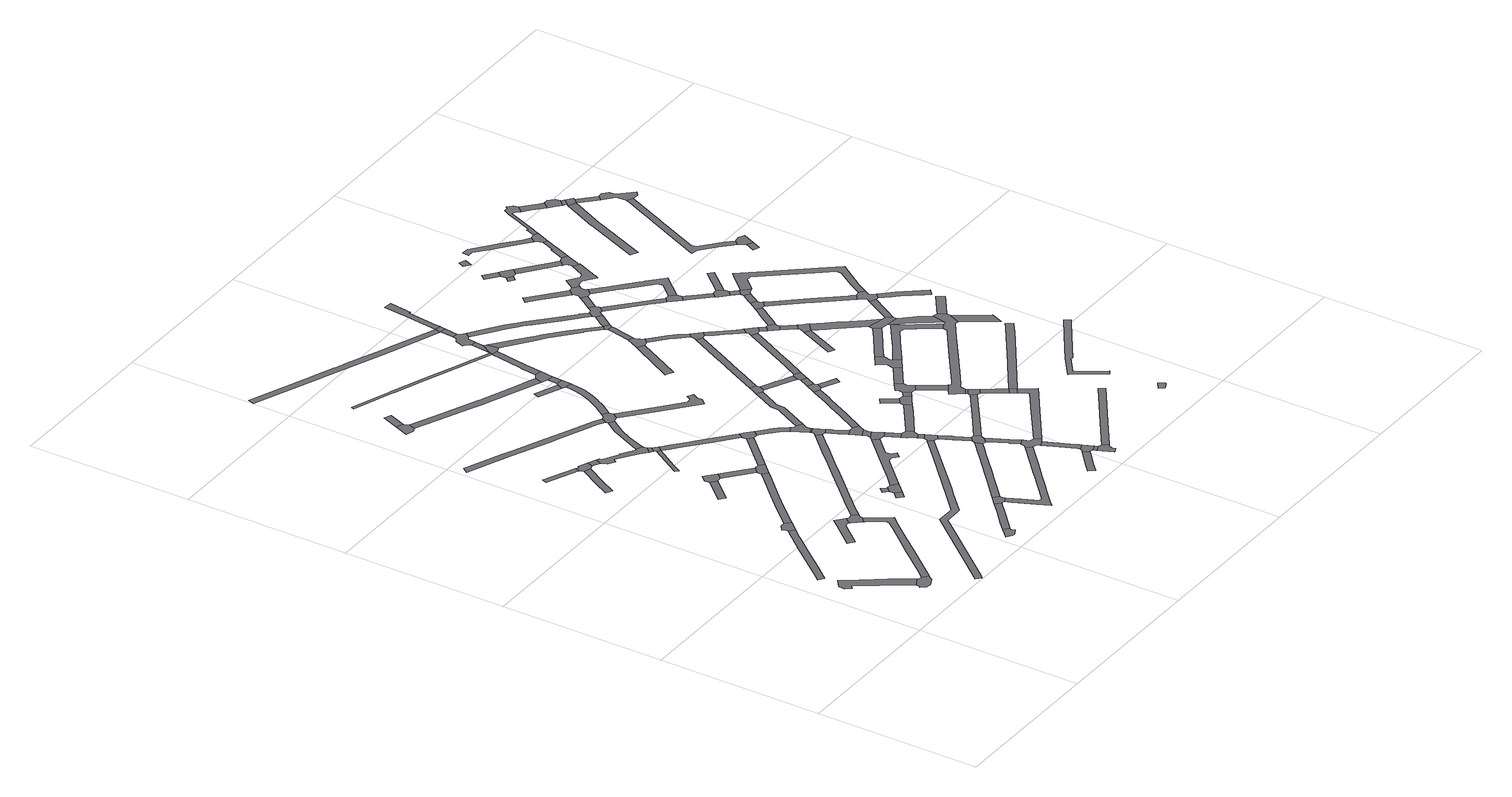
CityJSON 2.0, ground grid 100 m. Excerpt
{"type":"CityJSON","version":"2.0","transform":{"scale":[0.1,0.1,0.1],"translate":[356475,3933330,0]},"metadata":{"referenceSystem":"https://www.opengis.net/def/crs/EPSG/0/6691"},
"CityObjects":{
"road1":{"type":"Road","attributes":{"RoadStructureAttribute.sectionType":"1"},"geometry":[{"type":"MultiSurface","lod":"1","boundaries":[[[0,1,2,3,4,5,6,7,8,9,10,11,12,13,14,15,16,17,18,19,20]]]}]},
"road2":{"type":"Road","geometry":[{"type":"MultiSurface","lod":"1","boundaries":[[[21,10,9,22,23,24,25,26,27,28,29,30]]]}]},
"road3":{"type":"Road","attributes":{"RoadStructureAttribute.sectionType":"1"},"geometry":[{"type":"MultiSurface","lod":"1","boundaries":[[[31,32,33,34,35,36,37,38,39,40,41,42,43,44,45,46,47]]]}]},
"road4":{"type":"Road","attributes":{"RoadStructureAttribute.sectionType":"1"},"geometry":[{"type":"MultiSurface","lod":"1","boundaries":[[[29,48,49,50,51,52,53,54,55,56,57,58,59,60,61,30]]]}]},
"road5":{"type":"Road","geometry":[{"type":"MultiSurface","lod":"1","boundaries":[[[46,62,63,64,65,66,47]]]}]},
"road6":{"type":"Road","attributes":{"RoadStructureAttribute.sectionType":"1"},"geometry":[{"type":"MultiSurface","lod":"1","boundaries":[[[67,68,69,70,71,72,73,74]]]}]},
"road7":{"type":"Road","attributes":{"RoadStructureAttribute.sectionType":"1"},"geometry":[{"type":"MultiSurface","lod":"1","boundaries":[[[75,76,77,78,79,80]]]}]},
"road8":{"type":"Road","attributes":{"RoadStructureAttribute.sectionType":"1"},"geometry":[{"type":"MultiSurface","lod":"1","boundaries":[[[81,82,83,84]]]}]},
"road9":{"type":"Road","geometry":[{"type":"MultiSurface","lod":"1","boundaries":[[[85,74,73,86,54,53,87,88,89]]]}]},
"road10":{"type":"Road","attributes":{"RoadStructureAttribute.sectionType":"1"},"geometry":[{"type":"MultiSurface","lod":"1","boundaries":[[[90,91,92,93,94,95]]]}]},
"road11":{"type":"Road","attributes":{"RoadStructureAttribute.sectionType":"1"},"geometry":[{"type":"MultiSurface","lod":"1","boundaries":[[[96,97,98,99,63,62,100,101,102,103]]]}]},
"road12":{"type":"Road","geometry":[{"type":"MultiSurface","lod":"1","boundaries":[[[104,105,106,107,108,109,110,111]]]}]},
"road13":{"type":"Road","geometry":[{"type":"MultiSurface","lod":"1","boundaries":[[[112,113,114,115,81,84,75,80]]]}]},
"road14":{"type":"Road","attributes":{"RoadStructureAttribute.sectionType":"1"},"geometry":[{"type":"MultiSurface","lod":"1","boundaries":[[[116,117,113,112]]]}]},
"road15":{"type":"Road","attributes":{"RoadStructureAttribute.sectionType":"1"},"geometry":[{"type":"MultiSurface","lod":"1","boundaries":[[[118,119,120,121,90,95]]]}]},
"road16":{"type":"Road","geometry":[{"type":"MultiSurface","lod":"1","boundaries":[[[122,123,124,125,126,127]]]}]},
"road17":{"type":"Road","attributes":{"RoadStructureAttribute.sectionType":"1"},"geometry":[{"type":"MultiSurface","lod":"1","boundaries":[[[128,129,130,131,132,133,134,135,136,137,138,139,140,141,142,143,144,145]]]}]},
"road18":{"type":"Road","attributes":{"RoadStructureAttribute.sectionType":"1"},"geometry":[{"type":"MultiSurface","lod":"1","boundaries":[[[146,147,148,149,150,151,152,153,154,155,156,157,158,159,160,161,162,163]]]}]},
"road19":{"type":"Road","attributes":{"RoadStructureAttribute.sectionType":"1"},"geometry":[{"type":"MultiSurface","lod":"1","boundaries":[[[106,164,165,166,167,168,169,170,107]]]}]},
"road20":{"type":"Road","attributes":{"RoadStructureAttribute.sectionType":"1"},"geometry":[{"type":"MultiSurface","lod":"1","boundaries":[[[123,171,172,124]]]}]},
"road21":{"type":"Road","attributes":{"RoadStructureAttribute.sectionType":"1"},"geometry":[{"type":"MultiSurface","lod":"1","boundaries":[[[119,118,173,174]]]}]},
"road22":{"type":"Road","attributes":{"RoadStructureAttribute.sectionType":"1"},"geometry":[{"type":"MultiSurface","lod":"1","boundaries":[[[175,176,177,178,179,180,181,182,183,184,185,117,116,186,187,188,189,190,191,192]]]}]},
"road23":{"type":"Road","attributes":{"RoadStructureAttribute.sectionType":"1"},"geometry":[{"type":"MultiSurface","lod":"1","boundaries":[[[193,194,195,196,197,198,199,200]]]}]},
"road24":{"type":"Road","attributes":{"RoadStructureAttribute.sectionType":"1"},"geometry":[{"type":"MultiSurface","lod":"1","boundaries":[[[201,202,203,204]]]}]},
"road25":{"type":"Road","geometry":[{"type":"MultiSurface","lod":"1","boundaries":[[[205,206,207,208]]]}]},
"road26":{"type":"Road","geometry":[{"type":"MultiSurface","lod":"1","boundaries":[[[173,96,103,209,210,174]]]}]},
"road27":{"type":"Road","geometry":[{"type":"MultiSurface","lod":"1","boundaries":[[[204,203,211,212,213,205,208]]]}]},
"road28":{"type":"Road","geometry":[{"type":"MultiSurface","lod":"1","boundaries":[[[214,215,175,192]]]}]},
"road29":{"type":"Road","geometry":[{"type":"MultiSurface","lod":"1","boundaries":[[[216,215,214,217,193,200,218]]]}]},
"road30":{"type":"Road","geometry":[{"type":"MultiSurface","lod":"1","boundaries":[[[219,220,221,222,168,167,223]]]}]},
"road31":{"type":"Road","attributes":{"RoadStructureAttribute.sectionType":"1"},"geometry":[{"type":"MultiSurface","lod":"1","boundaries":[[[88,224,225,226,227,228,229,230,231,232,233,234,235,236,237,238,239,89]]]}]},
"road32":{"type":"Road","attributes":{"RoadStructureAttribute.sectionType":"1"},"geometry":[{"type":"MultiSurface","lod":"1","boundaries":[[[176,240,241,242,243,244,245,246,177]]]}]},
"road33":{"type":"Road","attributes":{"RoadStructureAttribute.sectionType":"1"},"geometry":[{"type":"MultiSurface","lod":"1","boundaries":[[[247,248,249,250,210,209]]]}]},
"road34":{"type":"Road","attributes":{"RoadStructureAttribute.sectionType":"1"},"geometry":[{"type":"MultiSurface","lod":"1","boundaries":[[[251,252,253,254,255,256,257,258,259,260,261,218,200]]]}]},
"road35":{"type":"Road","attributes":{"RoadStructureAttribute.sectionType":"1"},"geometry":[{"type":"MultiSurface","lod":"1","boundaries":[[[262,263,264,265,266,267,268,269,270,271,272,273,274,122,127]]]}]},
"road36":{"type":"Road","attributes":{"RoadStructureAttribute.sectionType":"1"},"geometry":[{"type":"MultiSurface","lod":"1","boundaries":[[[275,276,277,278,213,212,279,280,281,282,283,284,285,286,287,288]]]}]},
"road37":{"type":"Road","geometry":[{"type":"MultiSurface","lod":"1","boundaries":[[[244,289,290,291,292,293,294,155,154,245]]]}]},
"road38":{"type":"Road","attributes":{"RoadStructureAttribute.sectionType":"1"},"geometry":[{"type":"MultiSurface","lod":"1","boundaries":[[[295,296,297,298,299,300,301,302,303,304,305,219,223,306,307,308,309,310,311,312,313,314,315,316]]]}]},
"road39":{"type":"Road","geometry":[{"type":"MultiSurface","lod":"1","boundaries":[[[317,318,319,256,255,249,248]]]}]},
"road40":{"type":"Road","attributes":{"RoadStructureAttribute.sectionType":"1"},"geometry":[{"type":"MultiSurface","lod":"1","boundaries":[[[320,321,322,323,324,222,221,325,326,327,328,329,330,331,332]]]}]},
"road41":{"type":"Road","attributes":{"RoadStructureAttribute.sectionType":"1"},"geometry":[{"type":"MultiSurface","lod":"1","boundaries":[[[333,334,335,336,337,338,339,340,341,342,343,344,345,346,347,348]]]}]},
"road42":{"type":"Road","attributes":{"RoadStructureAttribute.sectionType":"1"},"geometry":[{"type":"MultiSurface","lod":"1","boundaries":[[[349,350,351,352,353,354,355,356,357,358,359,360,361,362,363,364,365,366,367]]]}]},
"road43":{"type":"Road","attributes":{"RoadStructureAttribute.sectionType":"1"},"geometry":[{"type":"MultiSurface","lod":"1","boundaries":[[[368,369,370,371,372,373,318,317,374,375,376]]]}]},
"road44":{"type":"Road","attributes":{"RoadStructureAttribute.sectionType":"1"},"geometry":[{"type":"MultiSurface","lod":"1","boundaries":[[[377,378,379,380,381,382,383,384,385,386,387,388,293,292,389,390,391,392,393,394,395,396,397,398,399,400,401,402]]]}]},
"road45":{"type":"Road","attributes":{"RoadStructureAttribute.sectionType":"1"},"geometry":[{"type":"MultiSurface","lod":"1","boundaries":[[[403,404,405,406,407]]]}]},
"road46":{"type":"Road","geometry":[{"type":"MultiSurface","lod":"1","boundaries":[[[408,409,410,411,412,413,414,415,416,291,290]]]}]},
"road47":{"type":"Road","geometry":[{"type":"MultiSurface","lod":"1","boundaries":[[[417,418,419,420,421,422,368,376]]]}]},
"road48":{"type":"Road","geometry":[{"type":"MultiSurface","lod":"1","boundaries":[[[423,424,425,426,232,231,427]]]}]},
"road49":{"type":"Road","attributes":{"RoadStructureAttribute.sectionType":"1"},"geometry":[{"type":"MultiSurface","lod":"1","boundaries":[[[425,424,418,417]]]}]},
"road50":{"type":"Road","attributes":{"RoadStructureAttribute.sectionType":"1"},"geometry":[{"type":"MultiSurface","lod":"1","boundaries":[[[428,429,430,431,432,433,434,423,427]]]}]},
"road51":{"type":"Road","geometry":[{"type":"MultiSurface","lod":"1","boundaries":[[[435,436,437,438,275,288]]]}]},
"road52":{"type":"Road","attributes":{"RoadStructureAttribute.sectionType":"1"},"geometry":[{"type":"MultiSurface","lod":"1","boundaries":[[[439,438,437,440,441,442]]]}]},
"road53":{"type":"Road","geometry":[{"type":"MultiSurface","lod":"1","boundaries":[[[441,443,444,431,430,442]]]}]},
"road54":{"type":"Road","attributes":{"RoadStructureAttribute.sectionType":"1"},"geometry":[{"type":"MultiSurface","lod":"1","boundaries":[[[445,446,436,435,447]]]}]},
"road55":{"type":"Road","geometry":[{"type":"MultiSurface","lod":"1","boundaries":[[[406,402,401,448,449,450,407]]]}]},
"road56":{"type":"Road","geometry":[{"type":"MultiSurface","lod":"1","boundaries":[[[451,452,453,454,455,445,447,456,457,458]]]}]},
"road57":{"type":"Road","attributes":{"RoadStructureAttribute.sectionType":"1"},"geometry":[{"type":"MultiSurface","lod":"1","boundaries":[[[459,451,458,460,461,462]]]}]},
"road58":{"type":"Road","geometry":[{"type":"MultiSurface","lod":"1","boundaries":[[[461,463,128,145,464,465,466,467,462]]]}]},
"road59":{"type":"Road","attributes":{"RoadStructureAttribute.sectionType":"1"},"geometry":[{"type":"MultiSurface","lod":"1","boundaries":[[[468,469,470,471,472,473,474,475]]]}]},
"road60":{"type":"Road","attributes":{"RoadStructureAttribute.sectionType":"1"},"geometry":[{"type":"MultiSurface","lod":"1","boundaries":[[[476,477,478,450,449]]]}]},
"road61":{"type":"Road","geometry":[{"type":"MultiSurface","lod":"1","boundaries":[[[268,267,478,477,479,480]]]}]},
"road62":{"type":"Road","attributes":{"RoadStructureAttribute.sectionType":"1"},"geometry":[{"type":"MultiSurface","lod":"1","boundaries":[[[466,481,482,483,484,485,486,487,488,467]]]}]},
"road63":{"type":"Road","geometry":[{"type":"MultiSurface","lod":"1","boundaries":[[[331,489,490,491,492,484,483,332]]]}]},
"road64":{"type":"Road","attributes":{"RoadStructureAttribute.sectionType":"1"},"geometry":[{"type":"MultiSurface","lod":"1","boundaries":[[[493,494,495,496,421,420,497,498,499,500,501,502]]]}]},
"road65":{"type":"Road","attributes":{"RoadStructureAttribute.sectionType":"1"},"geometry":[{"type":"MultiSurface","lod":"1","boundaries":[[[503,490,489,504,505,506,507,508,509,510]]]}]},
"road66":{"type":"Road","geometry":[{"type":"MultiSurface","lod":"1","boundaries":[[[511,512,510,509,513,295,316,514,515,516,517,518]]]}]},
"road67":{"type":"Road","attributes":{"RoadStructureAttribute.sectionType":"1"},"geometry":[{"type":"MultiSurface","lod":"1","boundaries":[[[479,519,520,521,347,522,523,524,525,480]]]}]},
"road68":{"type":"Road","attributes":{"RoadStructureAttribute.sectionType":"1"},"geometry":[{"type":"MultiSurface","lod":"1","boundaries":[[[526,527,528,529,530,531,516,515,532,533,534]]]}]},
"road69":{"type":"Road","geometry":[{"type":"MultiSurface","lod":"1","boundaries":[[[526,534,535,536,472,471,537,538]]]}]},
"road70":{"type":"Road","attributes":{"RoadStructureAttribute.sectionType":"1"},"geometry":[{"type":"MultiSurface","lod":"1","boundaries":[[[537,539,540,541,542,538]]]}]},
"road71":{"type":"Road","attributes":{"RoadStructureAttribute.sectionType":"1"},"geometry":[{"type":"MultiSurface","lod":"1","boundaries":[[[543,544,545,546,547,548,549,550,551,552,553,554,555,556,557,444,443]]]}]},
"road72":{"type":"Road","geometry":[{"type":"MultiSurface","lod":"1","boundaries":[[[541,540,558,559,560,561,562,563,564]]]}]},
"road73":{"type":"Road","attributes":{"RoadStructureAttribute.sectionType":"1"},"geometry":[{"type":"MultiSurface","lod":"1","boundaries":[[[565,566,455,454,567,568,569]]]}]},
"road74":{"type":"Road","geometry":[{"type":"MultiSurface","lod":"1","boundaries":[[[570,571,572,573,502,501,574]]]}]},
"road75":{"type":"Road","geometry":[{"type":"MultiSurface","lod":"1","boundaries":[[[347,521,575,576,577,348]]]}]},
"road76":{"type":"Road","geometry":[{"type":"MultiSurface","lod":"1","boundaries":[[[577,578,579,580,348]]]}]},
"road77":{"type":"Road","geometry":[{"type":"MultiSurface","lod":"1","boundaries":[[[581,582,583,584,585,579,578,586,587,588,589,590]]]}]},
"road78":{"type":"Road","attributes":{"RoadStructureAttribute.sectionType":"1"},"geometry":[{"type":"MultiSurface","lod":"1","boundaries":[[[591,492,491,592,593,594,595]]]}]},
"road79":{"type":"Road","geometry":[{"type":"MultiSurface","lod":"1","boundaries":[[[596,597,598,599]]]}]},
"road80":{"type":"Road","attributes":{"RoadStructureAttribute.sectionType":"1"},"geometry":[{"type":"MultiSurface","lod":"1","boundaries":[[[600,601,602,603,604,605,606,570,574]]]}]},
"road81":{"type":"Road","attributes":{"RoadStructureAttribute.sectionType":"1"},"geometry":[{"type":"MultiSurface","lod":"1","boundaries":[[[607,581,590,608]]]}]},
"road82":{"type":"Road","geometry":[{"type":"MultiSurface","lod":"1","boundaries":[[[609,550,549,610,611,612]]]}]},
"road83":{"type":"Road","geometry":[{"type":"MultiSurface","lod":"1","boundaries":[[[568,613,614,615,616,617,618,599,598,569]]]}]},
"road84":{"type":"Road","geometry":[{"type":"MultiSurface","lod":"1","boundaries":[[[619,620,367,366,607,608]]]}]},
"road85":{"type":"Road","attributes":{"RoadStructureAttribute.sectionType":"1"},"geometry":[{"type":"MultiSurface","lod":"1","boundaries":[[[621,622,623,624,625,626,627,628]]]}]},
"road86":{"type":"Road","attributes":{"RoadStructureAttribute.sectionType":"1"},"geometry":[{"type":"MultiSurface","lod":"1","boundaries":[[[629,609,612,630]]]}]},
"road87":{"type":"Road","geometry":[{"type":"MultiSurface","lod":"1","boundaries":[[[610,631,632,633,634,611]]]}]},
"road88":{"type":"Road","attributes":{"RoadStructureAttribute.sectionType":"1"},"geometry":[{"type":"MultiSurface","lod":"1","boundaries":[[[615,635,636,616]]]}]},
"road89":{"type":"Road","attributes":{"RoadStructureAttribute.sectionType":"1"},"geometry":[{"type":"MultiSurface","lod":"1","boundaries":[[[517,637,638,639,640,641,642,643,644,645,646,647,518]]]}]},
"road90":{"type":"Road","geometry":[{"type":"MultiSurface","lod":"1","boundaries":[[[648,649,650,603,602,629,630]]]}]},
"road91":{"type":"Road","attributes":{"RoadStructureAttribute.sectionType":"1"},"geometry":[{"type":"MultiSurface","lod":"1","boundaries":[[[651,652,653,654,367,620,655,656,657,658,659,660,661]]]}]},
"road92":{"type":"Road","attributes":{"RoadStructureAttribute.sectionType":"1"},"geometry":[{"type":"MultiSurface","lod":"1","boundaries":[[[662,663,664,665,666,667,668,669,670,671,672,673,576,575,674,675,676,677,678,679,680]]]}]},
"road93":{"type":"Road","attributes":{"RoadStructureAttribute.sectionType":"1"},"geometry":[{"type":"MultiSurface","lod":"1","boundaries":[[[681,682,683,684,685,572,571,686,687,688,689,690,691]]]}]},
"road94":{"type":"Road","geometry":[{"type":"MultiSurface","lod":"1","boundaries":[[[692,693,694,695,696,697,636,635,698,699]]]}]},
"road95":{"type":"Road","attributes":{"RoadStructureAttribute.sectionType":"1"},"geometry":[{"type":"MultiSurface","lod":"1","boundaries":[[[563,700,701,702,703,704,705,564]]]}]},
"road96":{"type":"Road","attributes":{"RoadStructureAttribute.sectionType":"1"},"geometry":[{"type":"MultiSurface","lod":"1","boundaries":[[[698,706,707,708,709,699]]]}]},
"road97":{"type":"Road","geometry":[{"type":"MultiSurface","lod":"1","boundaries":[[[710,711,712,713,714,715,716,628,627,717,718]]]}]},
"road98":{"type":"Road","geometry":[{"type":"MultiSurface","lod":"1","boundaries":[[[719,720,721,722]]]}]},
"road99":{"type":"Road","attributes":{"RoadStructureAttribute.sectionType":"1"},"geometry":[{"type":"MultiSurface","lod":"1","boundaries":[[[723,724,725,726,727,728,729,730,731,732,733,734,735,736,737,738,739,740,741,742,588,587]]]}]},
"road100":{"type":"Road","geometry":[{"type":"MultiSurface","lod":"1","boundaries":[[[721,595,594,743,744,745,722]]]}]},
"road101":{"type":"Road","attributes":{"RoadStructureAttribute.sectionType":"1"},"geometry":[{"type":"MultiSurface","lod":"1","boundaries":[[[744,746,747,748,749,750,745]]]}]},
"road102":{"type":"Road","attributes":{"RoadStructureAttribute.sectionType":"1"},"geometry":[{"type":"MultiSurface","lod":"1","boundaries":[[[694,693,751,752]]]}]},
"road103":{"type":"Road","attributes":{"RoadStructureAttribute.sectionType":"1"},"geometry":[{"type":"MultiSurface","lod":"1","boundaries":[[[753,754,715,714,755,756,757]]]}]},
"road104":{"type":"Road","geometry":[{"type":"MultiSurface","lod":"1","boundaries":[[[749,748,758,642,641]]]}]},
"road105":{"type":"Road","attributes":{"RoadStructureAttribute.sectionType":"1"},"geometry":[{"type":"MultiSurface","lod":"1","boundaries":[[[717,759,760,761,762,763,764,765,766,718]]]}]},
"road106":{"type":"Road","attributes":{"RoadStructureAttribute.sectionType":"1"},"geometry":[{"type":"MultiSurface","lod":"1","boundaries":[[[767,768,769,650,649,770,771,772,773,774]]]}]},
"road107":{"type":"Road","geometry":[{"type":"MultiSurface","lod":"1","boundaries":[[[679,775,753,757,776,777,778,680]]]}]},
"road108":{"type":"Road","geometry":[{"type":"MultiSurface","lod":"1","boundaries":[[[779,780,763,762,781,681,691]]]}]},
"road109":{"type":"Road","attributes":{"RoadStructureAttribute.sectionType":"1"},"geometry":[{"type":"MultiSurface","lod":"1","boundaries":[[[778,782,783,784,785,786,680]]]}]},
"road110":{"type":"Road","geometry":[{"type":"MultiSurface","lod":"1","boundaries":[[[787,788,789,790,752,751,791,792,793,794,795]]]}]},
"road111":{"type":"Road","attributes":{"RoadStructureAttribute.sectionType":"1"},"geometry":[{"type":"MultiSurface","lod":"1","boundaries":[[[796,797,798,799,780,779,800,801,802,803,804]]]}]},
"road112":{"type":"Road","geometry":[{"type":"MultiSurface","lod":"1","boundaries":[[[805,806,807,808,809,810,733,732,784,783,811,812]]]}]},
"road113":{"type":"Road","geometry":[{"type":"MultiSurface","lod":"1","boundaries":[[[773,813,814,815,796,804,816,774]]]}]},
"road114":{"type":"Road","attributes":{"RoadStructureAttribute.sectionType":"1"},"geometry":[{"type":"MultiSurface","lod":"1","boundaries":[[[814,813,817,818]]]}]},
"road115":{"type":"Road","attributes":{"RoadStructureAttribute.sectionType":"1"},"geometry":[{"type":"MultiSurface","lod":"1","boundaries":[[[819,820,821,822,823,824]]]}]},
"road116":{"type":"Road","attributes":{"RoadStructureAttribute.sectionType":"1"},"geometry":[{"type":"MultiSurface","lod":"1","boundaries":[[[825,826,808,807,827]]]}]},
"road117":{"type":"Road","geometry":[{"type":"MultiSurface","lod":"1","boundaries":[[[818,817,828,829,830,831,832]]]}]},
"road118":{"type":"Road","attributes":{"RoadStructureAttribute.sectionType":"1"},"geometry":[{"type":"MultiSurface","lod":"1","boundaries":[[[833,834,835,836,837,838,839,840,841,842,843,844,845,708,707,846,847,720,719,848,849,850,851,852,853,854,855,856]]]}]},
"road119":{"type":"Road","geometry":[{"type":"MultiSurface","lod":"1","boundaries":[[[857,858,859,860,861]]]}]},
"road120":{"type":"Road","attributes":{"RoadStructureAttribute.sectionType":"1"},"geometry":[{"type":"MultiSurface","lod":"1","boundaries":[[[862,863,864,865,866,867,787,795]]]}]},
"road121":{"type":"Road","attributes":{"RoadStructureAttribute.sectionType":"1"},"geometry":[{"type":"MultiSurface","lod":"1","boundaries":[[[868,869,870,871,872,873,805,812]]]}]},
"road122":{"type":"Road","attributes":{"RoadStructureAttribute.sectionType":"1"},"geometry":[{"type":"MultiSurface","lod":"1","boundaries":[[[829,828,874,875,876]]]}]},
"road123":{"type":"Road","geometry":[{"type":"MultiSurface","lod":"1","boundaries":[[[877,878,876,875,879,880,881,882]]]}]},
"road124":{"type":"Road","geometry":[{"type":"MultiSurface","lod":"1","boundaries":[[[883,884,885,886,887,888,889,819,824,890,891,825,827]]]}]},
"road125":{"type":"Road","attributes":{"RoadStructureAttribute.sectionType":"1"},"geometry":[{"type":"MultiSurface","lod":"1","boundaries":[[[892,893,894,895,896,897,898,899,749,641]]]}]},
"road126":{"type":"Road","attributes":{"RoadStructureAttribute.sectionType":"1"},"geometry":[{"type":"MultiSurface","lod":"1","boundaries":[[[900,901,902,903,904,882,881,880,905,906,907,908,909,881,910,911,912,913]]]}]},
"road127":{"type":"Road","geometry":[{"type":"MultiSurface","lod":"1","boundaries":[[[914,915,916,917]]]}]},
"road128":{"type":"Road","attributes":{"RoadStructureAttribute.sectionType":"1"},"geometry":[{"type":"MultiSurface","lod":"1","boundaries":[[[918,919,920,921]]]}]},
"road129":{"type":"Road","attributes":{"RoadStructureAttribute.sectionType":"1"},"geometry":[{"type":"MultiSurface","lod":"1","boundaries":[[[922,923,924,925,832,831,926,927,928,929,930]]]}]},
"road130":{"type":"Road","attributes":{"RoadStructureAttribute.sectionType":"1"},"geometry":[{"type":"MultiSurface","lod":"1","boundaries":[[[931,932,933,934,935,936,840,839,937,938,939,940,941,942,943,793,792]]]}]},
"road131":{"type":"Road","geometry":[{"type":"MultiSurface","lod":"1","boundaries":[[[944,945,946,947,871,870]]]}]},
"road132":{"type":"Road","geometry":[{"type":"MultiSurface","lod":"1","boundaries":[[[948,949,918,921,950,917,916,951]]]}]},
"road133":{"type":"Road","geometry":[{"type":"MultiSurface","lod":"1","boundaries":[[[952,953,954,955]]]}]},
"road134":{"type":"Road","attributes":{"RoadStructureAttribute.sectionType":"1"},"geometry":[{"type":"MultiSurface","lod":"1","boundaries":[[[956,957,958,959,960,947,946,961,962,963,964,965,966,884,883]]]}]},
"road135":{"type":"Road","attributes":{"RoadStructureAttribute.sectionType":"1"},"geometry":[{"type":"MultiSurface","lod":"1","boundaries":[[[967,968,969,970,945,944,971,972,973]]]}]},
"road136":{"type":"Road","geometry":[{"type":"MultiSurface","lod":"1","boundaries":[[[974,975,976,977,930,929,978]]]}]},
"road137":{"type":"Road","attributes":{"RoadStructureAttribute.sectionType":"1"},"geometry":[{"type":"MultiSurface","lod":"1","boundaries":[[[888,979,980,981,982,983,984,985,986,987,988,989,990,991,992,993,994,889]]]}]},
"road138":{"type":"Road","geometry":[{"type":"MultiSurface","lod":"1","boundaries":[[[995,996,997,900,913,865,864,998]]]}]},
"road139":{"type":"Road","attributes":{"RoadStructureAttribute.sectionType":"1"},"geometry":[{"type":"MultiSurface","lod":"1","boundaries":[[[999,1000,1001,1002,1003,1004,1005,1006,1007,1008,1009,1010,1011,1012]]]}]},
"road140":{"type":"Road","attributes":{"RoadStructureAttribute.sectionType":"1"},"geometry":[{"type":"MultiSurface","lod":"1","boundaries":[[[1013,1014,1015,1016,948,951]]]}]},
"road141":{"type":"Road","geometry":[{"type":"MultiSurface","lod":"1","boundaries":[[[1017,973,972,1018,1019,1020,1021]]]}]},
"road142":{"type":"Road","attributes":{"RoadStructureAttribute.sectionType":"1"},"geometry":[{"type":"MultiSurface","lod":"1","boundaries":[[[1022,1023,1024,1025,1026,1027,977,976]]]}]},
"road143":{"type":"Road","attributes":{"RoadStructureAttribute.sectionType":"1"},"geometry":[{"type":"MultiSurface","lod":"1","boundaries":[[[1028,1029,1030,1031,1032,836,835,1033,1034,1035,1036,1037,995,998]]]}]},
"road144":{"type":"Road","attributes":{"RoadStructureAttribute.sectionType":"1"},"geometry":[{"type":"MultiSurface","lod":"1","boundaries":[[[1019,1038,1039,1020]]]}]},
"road145":{"type":"Road","geometry":[{"type":"MultiSurface","lod":"1","boundaries":[[[1038,1025,1024,1040,1041,1042,1039]]]}]},
"road146":{"type":"Road","attributes":{"RoadStructureAttribute.sectionType":"1"},"geometry":[{"type":"MultiSurface","lod":"1","boundaries":[[[1043,1044,1045,1046,1047,1048,1049,1050,1051,1052,1053,974,978]]]}]},
"road147":{"type":"Road","geometry":[{"type":"MultiSurface","lod":"1","boundaries":[[[1014,1054,1055,989,988,1056,1057,1015]]]}]},
"road148":{"type":"Road","attributes":{"RoadStructureAttribute.sectionType":"1"},"geometry":[{"type":"MultiSurface","lod":"1","boundaries":[[[1058,1059,1060,1061,1062,1063,1064,997,996]]]}]},
"road149":{"type":"Road","attributes":{"RoadStructureAttribute.sectionType":"1"},"geometry":[{"type":"MultiSurface","lod":"1","boundaries":[[[1065,1066,1017,1021]]]}]},
"road150":{"type":"Road","attributes":{"RoadStructureAttribute.sectionType":"1"},"geometry":[{"type":"MultiSurface","lod":"1","boundaries":[[[1067,1068,1069,1070,1071,1072,1073,1074,1075,1076,1077,1078]]]}]},
"road151":{"type":"Road","geometry":[{"type":"MultiSurface","lod":"1","boundaries":[[[855,1079,1080,1081,856]]]}]},
"road152":{"type":"Road","attributes":{"RoadStructureAttribute.sectionType":"1"},"geometry":[{"type":"MultiSurface","lod":"1","boundaries":[[[1082,1083,1084,1057,1056,1085,1086,1087]]]}]},
"road153":{"type":"Road","geometry":[{"type":"MultiSurface","lod":"1","boundaries":[[[1048,1047,1088,1089,1062,1061,1090,1091,1092,1093,1094]]]}]},
"road154":{"type":"Road","geometry":[{"type":"MultiSurface","lod":"1","boundaries":[[[1095,834,833,1096,1097,1098]]]}]},
"road155":{"type":"Road","attributes":{"RoadStructureAttribute.sectionType":"1"},"geometry":[{"type":"MultiSurface","lod":"1","boundaries":[[[1041,1099,1100,1101,1102,1103,1104,1105,1106,1094,1093,1107,1108,1109,1110,1111,1112,1113,1042]]]}]},
"road156":{"type":"Road","geometry":[{"type":"MultiSurface","lod":"1","boundaries":[[[1086,1114,1115,1072,1071,1116,1087]]]}]},
"road157":{"type":"Road","attributes":{"RoadStructureAttribute.sectionType":"1"},"geometry":[{"type":"MultiSurface","lod":"1","boundaries":[[[1117,1118,1119,1120,1091,1090,1121,1122,1123,1124]]]}]},
"road158":{"type":"Road","geometry":[{"type":"MultiSurface","lod":"1","boundaries":[[[1125,1126,1127,1128,1129,1130,1131,1132,1133,1115,1114,1134,1135,1136,1137,1138,1139,1140,1141]]]}]},
"road159":{"type":"Road","attributes":{"RoadStructureAttribute.sectionType":"1"},"geometry":[{"type":"MultiSurface","lod":"1","boundaries":[[[1142,1143,1144,1145,1146,1147,1148,1149]]]}]},
"road160":{"type":"Road","attributes":{"RoadStructureAttribute.sectionType":"1"},"geometry":[{"type":"MultiSurface","lod":"1","boundaries":[[[1150,1151,1152,1153]]]}]},
"road161":{"type":"Road","geometry":[{"type":"MultiSurface","lod":"1","boundaries":[[[1154,1155,1156,1157,1158,1150,1153]]]}]},
"road162":{"type":"Road","attributes":{"RoadStructureAttribute.sectionType":"1"},"geometry":[{"type":"MultiSurface","lod":"1","boundaries":[[[1159,1160,1161,1162,1163,1164,1165,1166,1167,1168,1169,1170,1171,1172,1173,1174,1175,1176,1177,1178,1179,1180,1181,1157,1156]]]}]},
"road163":{"type":"Road","attributes":{"RoadStructureAttribute.sectionType":"1"},"geometry":[{"type":"MultiSurface","lod":"1","boundaries":[[[1139,1182,1183,1184,1185,1140]]]}]},
"road164":{"type":"Road","geometry":[{"type":"MultiSurface","lod":"1","boundaries":[[[1184,1183,1186,1187,1188,1189,1190,1191,1192]]]}]},
"road165":{"type":"Road","attributes":{"RoadStructureAttribute.sectionType":"1"},"geometry":[{"type":"MultiSurface","lod":"1","boundaries":[[[1188,1193,1194]]]}]},
"road166":{"type":"Road","attributes":{"RoadStructureAttribute.sectionType":"1"},"geometry":[{"type":"MultiSurface","lod":"1","boundaries":[[[1195,1196,1189,1194]]]}]},
"road167":{"type":"Road","geometry":[{"type":"MultiSurface","lod":"1","boundaries":[[[1197,1198,1199,1200,1196,1195,1142,1149]]]}]},
"road168":{"type":"Road","attributes":{"RoadStructureAttribute.sectionType":"1"},"geometry":[{"type":"MultiSurface","lod":"1","boundaries":[[[1201,1202,1197,1149,1203,1204]]]}]},
"road169":{"type":"Road","geometry":[{"type":"MultiSurface","lod":"1","boundaries":[[[1205,1206,1207,1208,1209,1210,1211,1201,1204,1212,1213,1214,1215,1169,1168,1216]]]}]}
},
"vertices":[
[141,601,0],[137,562,0],[165,533,0],[181,548,0],[267,430,0],[269,428,0],[297,387,0],[325,346,0],[353,304,0],[379,262,0],[431,293,0],[423,306,0],[403,336,0],[379,374,0],[375,379,0],[347,421,0],[318,463,0],[306,479,0],[259,543,0],[229,583,0],[189,638,0],
[439,280,0],[374,239,0],[366,232,0],[391,205,0],[412,201,0],[417,200,0],[472,224,0],[478,239,0],[490,253,0],[459,278,0],
[430,1088,0],[408,1063,0],[405,1059,0],[334,972,0],[178,781,0],[177,781,0],[138,734,0],[168,708,0],[169,709,0],[209,756,0],[224,774,0],[351,930,0],[436,1034,0],[461,1063,0],[463,1066,0],[497,1104,0],[467,1131,0],
[677,478,0],[737,549,0],[839,672,0],[888,730,0],[822,828,0],[794,870,0],[763,844,0],[768,839,0],[830,744,0],[829,722,0],[787,672,0],[699,566,0],[646,503,0],[502,330,0],
[549,1163,0],[519,1190,0],[491,1191,0],[459,1167,0],[468,1155,0],
[688,984,0],[652,941,0],[533,800,0],[568,771,0],[681,906,0],[705,906,0],[711,906,0],[740,940,0],
[384,2373,0],[319,2258,0],[263,2159,0],[300,2139,0],[356,2238,0],[424,2358,0],
[387,2429,0],[194,2513,0],[182,2486,0],[375,2402,0],
[751,930,0],[718,897,0],[798,891,0],[811,906,0],[781,933,0],
[655,1752,0],[591,1681,0],[536,1621,0],[570,1590,0],[611,1636,0],[690,1723,0],
[877,1565,0],[865,1553,0],[720,1404,0],[621,1304,0],[650,1276,0],[738,1365,0],[894,1525,0],[906,1537,0],
[1130,118,0],[1121,132,0],[1128,150,0],[1101,179,0],[1075,153,0],[1045,124,0],[1076,98,0],[1096,97,0],
[453,2368,0],[469,2405,0],[411,2430,0],[407,2420,0],
[502,2346,0],[518,2383,0],
[720,1726,0],[749,1760,0],[682,1816,0],[653,1782,0],
[277,3414,0],[264,3445,0],[222,3461,0],[189,3376,0],[231,3360,0],[261,3372,0],
[1634,998,0],[1524,895,0],[1219,610,0],[1118,516,0],[1107,515,0],[1001,514,0],[951,453,0],[599,30,0],[630,5,0],[650,29,0],[989,436,0],[1020,474,0],[1119,476,0],[1134,476,0],[1261,594,0],[1302,632,0],[1626,944,0],[1657,974,0],
[39,2898,0],[274,2800,0],[305,2787,0],[534,2690,0],[604,2661,0],[718,2612,0],[760,2596,0],[824,2569,0],[865,2546,0],[885,2581,0],[841,2605,0],[775,2633,0],[734,2649,0],[610,2702,0],[550,2727,0],[353,2810,0],[291,2836,0],[64,2932,0],
[1150,169,0],[1265,274,0],[1284,291,0],[1323,326,0],[1293,354,0],[1233,299,0],[1150,224,0],
[305,3548,0],[264,3566,0],
[876,1595,0],[908,1625,0],
[767,2222,0],[766,2243,0],[724,2264,0],[720,2256,0],[637,2310,0],[632,2303,0],[624,2309,0],[586,2332,0],[562,2347,0],[533,2365,0],[537,2375,0],[515,2309,0],[558,2285,0],[571,2307,0],[608,2284,0],[692,2223,0],[693,2223,0],[737,2186,0],
[766,2157,0],[681,2024,0],[645,1968,0],[663,1951,0],[690,1994,0],[720,2042,0],[737,2069,0],[785,2145,0],
[1061,829,0],[1093,798,0],[1127,833,0],[1095,864,0],
[1122,923,0],[1096,951,0],[1068,922,0],[1095,894,0],
[966,1599,0],[938,1626,0],
[1153,859,0],[1185,892,0],[1152,923,0],
[755,2171,0],[780,2202,0],
[795,2186,0],[768,2161,0],[809,2173,0],
[1377,338,0],[1370,353,0],[1371,371,0],[1344,400,0],[1341,322,0],
[862,963,0],[904,1007,0],[952,1057,0],[1107,1217,0],[1183,1296,0],[1268,1383,0],[1335,1453,0],[1387,1506,0],[1358,1534,0],[1306,1481,0],[1239,1411,0],[1154,1323,0],[1078,1245,0],[897,1057,0],[886,1046,0],[832,990,0],
[771,2268,0],[804,2356,0],[841,2424,0],[873,2471,0],[899,2509,0],[867,2530,0],[815,2455,0],
[1153,1789,0],[1160,1796,0],[1130,1822,0],[1104,1795,0],
[807,2125,0],[867,2074,0],[881,2063,0],[1003,1958,0],[1128,1852,0],[1154,1883,0],[1028,1989,0],[943,2062,0],[848,2143,0],[847,2142,0],[838,2150,0],
[455,3288,0],[587,3230,0],[665,3196,0],[687,3188,0],[922,3093,0],[1018,3054,0],[1037,3100,0],[980,3123,0],[920,3146,0],[696,3233,0],[683,3238,0],[577,3284,0],[420,3352,0],
[1485,1256,0],[1327,1098,0],[1282,1053,0],[1216,986,0],[1345,1052,0],[1360,1066,0],[1390,1067,0],[1405,1051,0],[1417,1039,0],[1428,1051,0],[1445,1068,0],[1418,1095,0],[1417,1125,0],[1517,1225,0],
[904,2516,0],[933,2520,0],[958,2558,0],[955,2583,0],[920,2607,0],[902,2581,0],
[1862,523,0],[1746,418,0],[1671,349,0],[1660,340,0],[1641,322,0],[1592,278,0],[1536,227,0],[1472,168,0],[1452,169,0],[1410,262,0],[1394,298,0],[1357,283,0],[1413,158,0],[1443,88,0],[1470,112,0],[1563,197,0],[1580,213,0],[1660,285,0],[1668,293,0],[1688,310,0],[1773,388,0],[1889,494,0],
[1190,1797,0],[1217,1828,0],[1171,1868,0],
[1664,692,0],[1656,684,0],[1515,555,0],[1469,514,0],[1354,409,0],[1420,414,0],[1511,497,0],[1541,525,0],[1664,637,0],[1683,655,0],[1740,706,0],[1770,734,0],[1760,778,0],
[976,3500,0],[901,3529,0],[761,3584,0],[708,3605,0],[499,3682,0],[496,3683,0],[425,3709,0],[260,3769,0],[254,3752,0],[491,3665,0],[503,3660,0],[701,3587,0],[758,3565,0],[893,3512,0],[1115,3427,0],[1123,3443,0],
[866,3933,0],[829,3948,0],[706,3997,0],[705,3997,0],[622,4031,0],[565,4053,0],[544,4062,0],[416,4112,0],[414,4113,0],[395,4121,0],[21,4269,0],[9,4231,0],[424,4066,0],[432,4063,0],[553,4015,0],[821,3908,0],[852,3896,0],[1152,3784,0],[1165,3818,0],
[1355,1687,0],[1353,1692,0],[1315,1741,0],[1295,1759,0],[1281,1771,0],[1272,1779,0],[1209,1781,0],[1285,1714,0],[1320,1669,0],
[1052,2909,0],[1048,2879,0],[1042,2851,0],[1035,2823,0],[1027,2796,0],[1017,2770,0],[1005,2743,0],[997,2727,0],[994,2722,0],[992,2718,0],[976,2690,0],[967,2675,0],[1002,2651,0],[1008,2661,0],[1028,2697,0],[1032,2705,0],[1042,2725,0],[1055,2753,0],[1066,2782,0],[1072,2803,0],[1075,2812,0],[1083,2842,0],[1088,2874,0],[1092,2904,0],[1092,2909,0],[1054,2918,0],
[999,2983,0],[902,3024,0],[887,2987,0],[1028,2929,0],[1043,2966,0],
[1111,2369,0],[1306,2203,0],[1336,2237,0],[1336,2267,0],[1356,2301,0],[1321,2320,0],[1304,2292,0],[1275,2289,0],[1147,2397,0],
[1369,1573,0],[1404,1591,0],[1405,1622,0],[1420,1652,0],[1384,1670,0],[1364,1670,0],
[1440,1520,0],[1409,1582,0],[1374,1564,0],[1371,1547,0],[1407,1503,0],
[1438,1439,0],[1451,1413,0],[1464,1387,0],[1500,1405,0],[1488,1428,0],[1459,1483,0],[1451,1498,0],
[1546,1218,0],[1584,1237,0],[1553,1299,0],[1500,1272,0],
[1507,1301,0],[1544,1316,0],[1545,1346,0],[1496,1322,0],
[1565,1386,0],[1530,1404,0],
[1626,1156,0],[1605,1196,0],[1589,1137,0],
[1095,2936,0],[1097,2972,0],[1055,2974,0],
[1665,1077,0],[1669,1091,0],[1673,1106,0],[1680,1111,0],[1654,1148,0],[1604,1108,0],[1606,1109,0],[1631,1060,0],
[1669,1070,0],[1637,1049,0],[1648,1027,0],[1680,1048,0],
[1644,1007,0],[1668,969,0],[1672,966,0],[1681,962,0],[1712,985,0],
[1917,129,0],[1919,130,0],[2000,198,0],[2016,212,0],[1989,243,0],[1890,157,0],[1841,114,0],[1870,81,0],
[1099,3029,0],[1100,3033,0],[1057,3038,0],
[1109,3114,0],[1068,3119,0],
[1719,888,0],[1718,887,0],[1763,796,0],[1793,822,0],[1793,823,0],[1752,905,0],[1747,915,0],[1747,916,0],
[1795,732,0],[1823,763,0],[1832,783,0],[1810,817,0],
[1506,1955,0],[1472,1889,0],[1468,1836,0],[1425,1751,0],[1468,1746,0],[1508,1825,0],[1511,1878,0],[1523,1901,0],[1576,2005,0],[1540,2023,0],
[1883,643,0],[1827,668,0],[1829,669,0],[1853,621,0],[1855,616,0],[1854,615,0],[1880,564,0],[1914,581,0],
[1933,540,0],[1918,574,0],[1875,535,0],[1916,485,0],[1925,465,0],[1960,481,0],[1986,499,0],[1961,534,0],
[1119,3195,0],[1123,3225,0],[1154,3419,0],[1083,3230,0],[1081,3220,0],[1077,3200,0],[1074,3172,0],
[2046,285,0],[2041,298,0],[2022,344,0],[2020,343,0],[2019,347,0],[1984,429,0],[1954,402,0],[2005,281,0],[2009,270,0],
[2009,269,0],[2000,252,0],[2036,206,0],[2073,222,0],
[2042,190,0],[2044,187,0],[2081,202,0],[2080,205,0],
[1630,1508,0],[1663,1569,0],[1675,1593,0],[1716,1670,0],[1717,1672,0],[1748,1734,0],[1762,1760,0],[1726,1778,0],[1718,1763,0],[1687,1702,0],[1686,1700,0],[1680,1688,0],[1676,1680,0],[1640,1613,0],[1595,1527,0],
[2080,97,0],[2082,98,0],[2116,112,0],[2109,130,0],[2116,154,0],[2128,162,0],[2105,195,0],
[1819,1263,0],[1670,1159,0],[1840,1222,0],[1899,1264,0],[1874,1301,0],
[1613,2048,0],[1608,2067,0],[1572,2085,0],[1556,2054,0],[1595,2012,0],
[1191,3434,0],[1179,3503,0],[1166,3516,0],
[1172,3567,0],[1137,3571,0],[1134,3548,0],
[1151,3697,0],[1148,3676,0],[1123,3660,0],[1102,3604,0],[1121,3597,0],[1179,3620,0],[1195,3627,0],[1217,3660,0],[1193,3677,0],[1186,3693,0],
[1987,942,0],[1889,823,0],[2006,907,0],[2171,1026,0],[2149,1056,0],
[1855,1442,0],[1818,1416,0],[1879,1331,0],[1916,1357,0],
[1679,1970,0],[1692,1964,0],[1782,1919,0],[1800,1955,0],[1710,2000,0],[1702,2004,0],[1680,2015,0],
[1160,3781,0],[1197,3778,0],
[1757,1840,0],[1782,1766,0],[1798,1801,0],[1793,1822,0],
[1900,1264,0],[1934,1289,0],[1971,1314,0],[1946,1351,0],[1941,1352,0],[1916,1356,0],
[1201,3809,0],[1201,3813,0],
[1491,2631,0],[1465,2582,0],[1441,2537,0],[1454,2530,0],[1485,2513,0],[1534,2605,0],[1634,2792,0],[1590,2816,0],
[1788,1901,0],[1824,1883,0],
[1885,1717,0],[1904,1750,0],[1844,1779,0],[1824,1789,0],
[2003,1337,0],[1976,1373,0],
[2043,539,0],[2275,699,0],[2354,754,0],[2400,786,0],[2338,879,0],[2305,857,0],[2334,813,0],[2331,796,0],[2282,761,0],[2224,720,0],[2050,597,0],
[1830,1895,0],[1854,1943,0],[1818,1961,0],
[1206,4166,0],[1193,4054,0],[1192,4045,0],[1175,3903,0],[1205,3842,0],[1227,4029,0],[1238,4023,0],[1239,4030,0],[1240,4040,0],[1241,4053,0],[1254,4160,0],
[1627,3129,0],[1593,3163,0],[1578,3177,0],[1527,3223,0],[1488,3259,0],[1477,3268,0],[1433,3303,0],[1390,3336,0],[1375,3348,0],[1287,3420,0],[1240,3457,0],[1188,3496,0],[1351,3316,0],[1426,3260,0],[1429,3258,0],[1565,3134,0],[1569,3139,0],[1650,3059,0],[1674,3082,0],
[1828,2590,0],[1741,2419,0],[1693,2323,0],[1683,2305,0],[1655,2250,0],[1682,2214,0],[1692,2232,0],[1728,2304,0],[1776,2399,0],[1841,2527,0],[1864,2572,0],
[2048,1391,0],[2054,1421,0],[2027,1460,0],[1972,1421,0],[1982,1403,0],[1977,1374,0],[2032,1331,0],[2071,1357,0],
[2316,291,0],[2459,391,0],[2598,486,0],[2576,520,0],[2436,423,0],[2293,324,0],
[2092,1242,0],[2131,1184,0],[2170,1211,0],[2127,1274,0],
[1668,2842,0],[1672,2847,0],[1671,2848,0],[1662,2876,0],[1664,2885,0],[1630,2893,0],[1612,2857,0],[1664,2798,0],[1687,2825,0],
[2184,1108,0],[2150,1085,0],[2156,1076,0],[2190,1099,0],
[1311,3547,0],[1373,3503,0],[1376,3501,0],[1426,3460,0],[1443,3445,0],[1481,3409,0],[1601,3299,0],[1668,3237,0],[1694,3213,0],[1725,3185,0],[1747,3218,0],[1710,3255,0],[1706,3258,0],[1509,3442,0],[1495,3455,0],[1459,3485,0],[1443,3498,0],[1400,3532,0],[1336,3578,0],[1334,3579,0],
[2173,1027,0],[2193,1023,0],[2226,1046,0],
[2244,948,0],[2251,936,0],[2280,894,0],[2313,917,0],[2273,976,0],
[2185,1512,0],[2158,1551,0],
[1662,3043,0],[1659,3021,0],[1692,3010,0],[1693,3015,0],[1695,3037,0],
[2292,876,0],
[1756,2719,0],[1764,2713,0],[1784,2689,0],[1836,2631,0],[1861,2653,0],[1819,2701,0],[1785,2740,0],[1690,2823,0],
[1956,2232,0],[1921,2164,0],[1888,2098,0],[1908,2048,0],[1957,2146,0],[1998,2226,0],[2060,2348,0],[2024,2367,0],
[1655,3053,0],[1696,3044,0],[1702,3053,0],[1707,3060,0],
[1884,2575,0],[1910,2598,0],[1838,2611,0],
[1711,3066,0],[1764,3143,0],[1731,3166,0],[1693,3111,0],[1684,3097,0],
[2200,1695,0],[2153,1663,0],[2132,1649,0],[2166,1599,0],[2251,1559,0],[2252,1559,0],[2225,1597,0],[2218,1608,0],[2226,1657,0],
[2055,2432,0],[2048,2441,0],[2011,2482,0],[1931,2573,0],[1919,2535,0],[1955,2494,0],[1955,2493,0],[1985,2458,0],[2032,2406,0],
[1826,3197,0],[1825,3208,0],[1823,3227,0],[1789,3250,0],[1774,3229,0],[1769,3221,0],[1788,3178,0],[1800,3168,0],
[2080,2351,0],[2111,2377,0],[2059,2437,0],[2034,2386,0],
[2109,2317,0],[2139,2344,0],
[1883,3427,0],[1699,3583,0],[1683,3597,0],[1654,3562,0],[1698,3525,0],[1854,3393,0],
[1849,3338,0],[1823,3298,0],[1883,3315,0],
[2152,2267,0],[2186,2290,0],[2184,2310,0],[2193,2322,0],[2160,2345,0],
[2772,1607,0],[2743,1648,0],[2714,1655,0],[2697,1570,0],[2695,1567,0],[2686,1562,0],[2680,1563,0],[2639,1544,0],[2634,1514,0],[2626,1509,0],[2418,1362,0],[2210,1215,0],[2181,1195,0],[2097,1161,0],[2119,1128,0],[2191,1145,0],[2206,1156,0],[2207,1156,0],[2270,1199,0],[2446,1325,0],[2599,1434,0],[2715,1516,0],[2737,1510,0],[2769,1581,0],
[2752,253,0],[2774,221,0],[2811,239,0],[2816,249,0],[2794,282,0],
[2310,1715,0],[2346,1740,0],[2466,1823,0],[2434,1858,0],[2359,1806,0],[2256,1734,0],
[2001,2989,0],[2041,2953,0],[2065,2928,0],[2093,2954,0],[2059,2988,0],[2003,3038,0],
[2212,2198,0],[2216,2193,0],[2247,2219,0],
[2281,2180,0],[2273,2189,0],[2217,2178,0],[2202,2145,0],[2239,2128,0],[2289,2170,0],
[1913,3318,0],[1943,3352,0],[1940,3355,0],[1937,3357,0],[1933,3387,0],[1947,3407,0],[1912,3431,0],[1859,3388,0],[1863,3358,0],
[2643,1087,0],[2819,1206,0],[2838,1220,0],[2884,1252,0],[2858,1289,0],[2830,1270,0],[2742,1210,0],[2612,1121,0],
[2543,1864,0],[2485,1933,0],[2402,2034,0],[2386,2053,0],[2344,2104,0],[2106,1930,0],[2115,1925,0],[2141,1911,0],[2164,1962,0],[2164,1963,0],[2292,2063,0],[2307,2045,0],[2386,1950,0],[2438,1888,0],
[1783,3753,0],[1814,3728,0],[1839,3758,0],[1807,3783,0],
[1831,3849,0],[1757,3907,0],[1729,3872,0],[1803,3813,0],
[2238,2460,0],[2225,2442,0],[2205,2412,0],[2173,2364,0],[2206,2342,0],[2250,2407,0],[2271,2438,0],[2291,2468,0],[2258,2490,0],
[2319,1605,0],[2340,1620,0],[2487,1721,0],[2517,1716,0],[2558,1658,0],[2638,1545,0],[2657,1597,0],[2592,1688,0],[2540,1760,0],[2516,1796,0],[2414,1725,0],[2340,1673,0],[2334,1668,0],
[2126,2864,0],[2154,2891,0],[2153,2921,0],[2123,2954,0],
[1897,3797,0],[1847,3836,0],[1806,3789,0],[1868,3762,0],
[1796,4074,0],[1781,4038,0],[1818,4010,0],[1836,4058,0],
[2017,3225,0],[2069,3178,0],[2098,3152,0],[2194,3066,0],[2196,3036,0],[2273,3055,0],[2180,3139,0],[2166,3151,0],[2154,3162,0],[2099,3212,0],[2022,3280,0],
[2248,2794,0],[2234,2809,0],[2193,2851,0],[2171,2874,0],[2137,2853,0],[2245,2741,0],[2273,2769,0],
[2342,2495,0],[2332,2506,0],[2331,2526,0],[2298,2549,0],[2311,2469,0],
[1955,3418,0],[1994,3425,0],[1999,3421,0],[2034,3396,0],[2071,3370,0],[2082,3395,0],[2083,3397,0],[2099,3436,0],[2137,3525,0],[2132,3529,0],[2094,3546,0],[2055,3461,0],[2041,3457,0],[2025,3454,0],[1959,3500,0],[1952,3490,0],
[2591,1807,0],[2588,1827,0],[2563,1864,0],[2507,1816,0],
[3056,1047,0],[2820,888,0],[2738,834,0],[2607,733,0],[2610,729,0],[2729,546,0],[2755,562,0],[2648,725,0],[2647,726,0],[2754,809,0],[2760,800,0],[2846,858,0],[3052,996,0],[3078,1013,0],
[2057,3614,0],[2078,3597,0],[2106,3633,0],[2062,3667,0],
[2306,2771,0],[2259,2725,0],[2304,2680,0],[2332,2708,0],[2333,2741,0],
[2346,2549,0],[2359,2568,0],[2378,2596,0],[2345,2619,0],[2326,2591,0],[2311,2569,0],
[2551,1764,0],[2586,1722,0],[2603,1698,0],[2664,1617,0],[2684,1589,0],[2689,1688,0],[2664,1722,0],[2652,1733,0],[2648,1738,0],[2612,1781,0],
[2344,2639,0],[2372,2667,0],
[2387,2610,0],[2423,2620,0],[2378,2661,0],
[2326,2452,0],[2456,2301,0],[2487,2264,0],[2612,2118,0],[2637,2089,0],[2668,2115,0],[2651,2135,0],[2642,2145,0],[2509,2300,0],[2486,2327,0],[2357,2478,0],
[2092,3586,0],[2100,3558,0],[2172,3625,0],[2135,3641,0],
[2626,1893,0],[2642,1920,0],[2687,1997,0],[2690,2002,0],[2655,2023,0],[2615,1952,0],[2592,1913,0],
[2455,2877,0],[2425,2903,0],
[1924,4072,0],[1997,4012,0],[2090,3936,0],[2165,3874,0],[2192,3853,0],[2218,3886,0],[2180,3915,0],[2095,3985,0],[2024,4042,0],[1939,4111,0],[1893,4113,0],[1891,4073,0],
[2864,1321,0],[2894,1393,0],[2834,1483,0],
[2181,3725,0],[2174,3731,0],[2153,3682,0],[2188,3664,0],[2243,3798,0],[2215,3810,0],
[2663,2059,0],[2665,2039,0],[2710,2004,0],[2740,2031,0],[2712,2063,0],[2732,2098,0],[2698,2118,0],
[2839,1717,0],[2878,1681,0],[2918,1709,0],[2888,1752,0],
[2488,2690,0],[2519,2690,0],[2622,2564,0],[2653,2527,0],[2738,2423,0],[2814,2331,0],[2814,2300,0],[2743,2195,0],[2770,2163,0],[2879,2323,0],[2793,2428,0],[2687,2556,0],[2637,2617,0],[2497,2787,0],[2461,2752,0],
[2277,3881,0],[2249,3892,0],[2207,3841,0],
[2928,1811,0],[2811,1954,0],[2796,1973,0],[2776,1989,0],[2757,1949,0],[2788,1912,0],[2869,1812,0],[2894,1781,0],
[2411,4170,0],[2398,4155,0],[2375,4155,0],[2357,4123,0],[2355,4118,0],[2323,4040,0],[2284,3946,0],[2274,3952,0],[2274,3951,0],[2290,3911,0],[2295,3925,0],[2343,4040,0],[2372,4111,0],[2388,4098,0],[2412,4077,0],[2443,4114,0],[2441,4144,0],
[2600,3897,0],[2500,3688,0],[2498,3683,0],[2358,3349,0],[2405,3330,0],[2534,3640,0],[2545,3668,0],[2645,3875,0],
[2783,2883,0],[2758,2827,0],[2795,2811,0],[2820,2866,0],
[2855,2943,0],[2818,2960,0],[2785,2953,0],[2757,2924,0],[2770,2912,0],
[2743,2993,0],[2706,3029,0],[2623,3097,0],[2616,3129,0],[2633,3168,0],[2676,3263,0],[2737,3398,0],[2743,3410,0],[2785,3503,0],[2850,3647,0],[2814,3664,0],[2800,3634,0],[2771,3570,0],[2733,3486,0],[2709,3433,0],[2709,3432,0],[2707,3427,0],[2628,3253,0],[2571,3129,0],[2550,3082,0],[2590,3073,0],[2680,2999,0],[2730,2950,0],
[2456,4039,0],[2521,3982,0],[2553,4019,0],[2531,4038,0],
[2572,3939,0],[2571,3937,0],[2586,3923,0],[2619,3961,0],[2619,3962,0],[2617,3992,0],[2583,4021,0],
[2587,3923,0],[2588,3925,0],
[2606,3909,0],[2638,3945,0],
[2670,3902,0],[2668,3903,0],[2675,3912,0],[2674,3913,0],
[2767,3811,0],[2715,3860,0],[2727,3799,0],[2742,3784,0],
[2914,3666,0],[2840,3747,0],[2832,3755,0],[2829,3785,0],[2830,3786,0],[2800,3813,0],[2770,3811,0],[2744,3783,0],[2793,3738,0],[2809,3724,0],[2817,3671,0],[2886,3641,0]
]}
